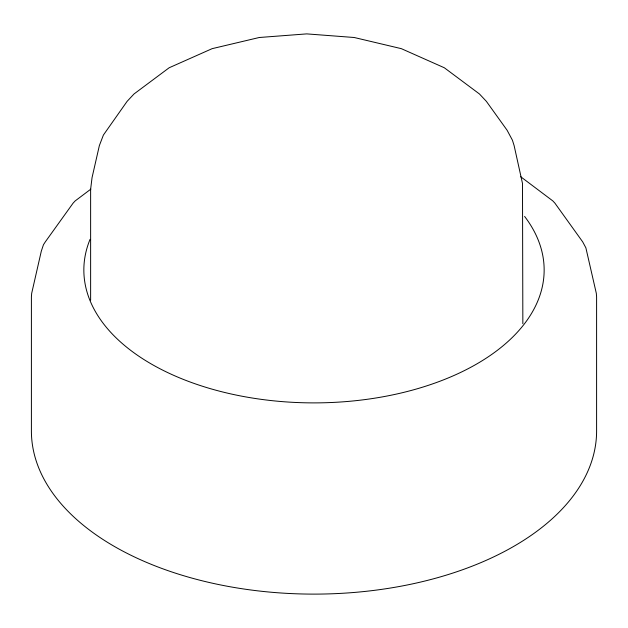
<?xml version="1.0" encoding="UTF-8"?>
<svg xmlns="http://www.w3.org/2000/svg" width="628" height="628" viewBox="0 0 628 628"><rect width="100%" height="100%" fill="white"/><g stroke="black" fill="none" stroke-linecap="round" stroke-linejoin="round"><path stroke-width="0.94" d="M90.84 189.13L75.187 200.905L73.107 203.127L45.318 241.859L43.465 244.716L41.307 251.145L31.683 293.331L31.4 296.832L31.4 430.949A282.6 163.154 0 0 0 314 594.112A282.6 163.154 0 0 0 596.6 430.949L596.6 296.832L596.317 293.331L585.877 247.832L582.682 241.859L554.893 203.127L552.813 200.905L520.722 176.758M522.849 323.718L522.496 183.462L514.12 145.602L512.424 140.193L507.094 130.232L486.37 101.351L479.431 93.957L444.318 67.761L401.347 48.662L354.208 37.499L306.739 33.888L259.262 37.499L212.131 48.662L169.16 67.761L134.039 93.957L127.107 101.351L103.4 135.051L99.357 145.602L92.041 177.677L90.628 189.295L90.628 300.176M524.6 216.417A230.146 132.877 0 0 1 334.944 402.336A230.146 132.877 0 0 1 90.063 239.339"/></g></svg>
